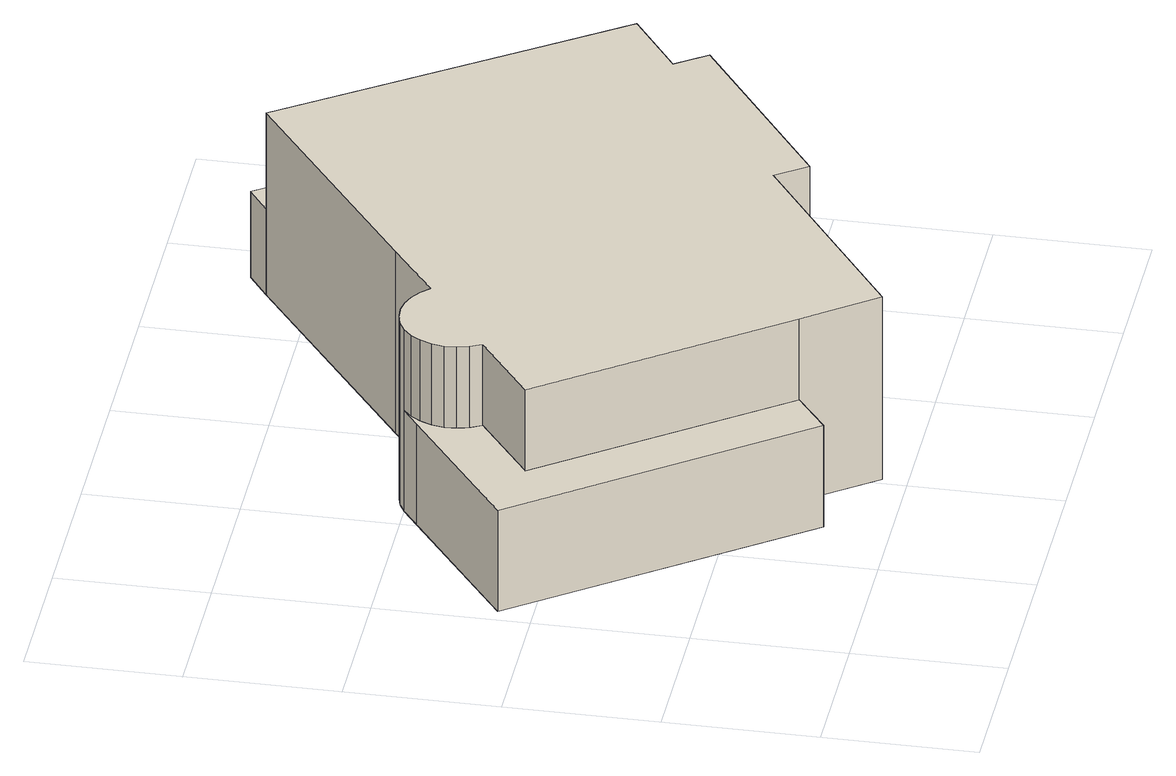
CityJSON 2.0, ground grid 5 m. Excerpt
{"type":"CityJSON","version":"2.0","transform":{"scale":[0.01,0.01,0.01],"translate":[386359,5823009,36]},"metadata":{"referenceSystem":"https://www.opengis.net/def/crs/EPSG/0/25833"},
"CityObjects":{
"building1":{"type":"Building","attributes":{"Gemeindeschluessel":"11000001","BezugspunktDach":"2200","function":"51009_1610","measuredHeight":3.67,"storeysAboveGround":0},"address":[{"country":"Germany","locality":"Berlin"}],"geometry":[{"type":"Solid","lod":"1","boundaries":[[[[0,1,2,3,4,5,6,7,8,9,10,11,12]],[[13,14,15,16,17,18,19,20,21,22,23,24,25]],[[13,25,12,11]],[[14,13,11,10]],[[15,14,10,9]],[[16,15,9,8]],[[17,16,8,7]],[[18,17,7,6]],[[19,18,6,5]],[[20,19,5,4]],[[21,20,4,3]],[[22,21,3,2]],[[23,22,2,1]],[[24,23,1,0]],[[25,24,0,12]]]]}]},
"building2":{"type":"Building","attributes":{"name":"Kapelle","Gemeindeschluessel":"11000001","function":"31001_3043"},"address":[{"country":"Germany","locality":"Berlin","thoroughfareNumber":"31 (1)","thoroughfareName":"Nordufer"}],"children":["building2-1","building2-2"]},
"building2-1":{"type":"BuildingPart","attributes":{"BezugspunktDach":"2200","measuredHeight":10.09,"storeysAboveGround":1},"parents":["building2"],"geometry":[{"type":"MultiSurface","lod":"1","boundaries":[[[26,27,28,29,30,31,32,33,34,35,36,37,38,39,40,41,42,43,44,45,46,47,48,49,50,51,52]],[[21,20,19,18,17,16,15,14,53,54,55,56,57,58,59,60,61,62,63,64,65,66,67,68,69,23,22]],[[21,22,52,51]],[[20,21,51,50]],[[19,20,50,49]],[[18,19,49,48]],[[17,18,48,47]],[[16,17,47,46]],[[15,16,46,45]],[[14,15,45,44]],[[53,14,44,43]],[[54,53,43,42]],[[55,54,42,41]],[[56,55,41,40]],[[57,56,40,39]],[[58,57,39,38]],[[59,58,38,37]],[[60,59,37,36]],[[61,60,36,35]],[[70,71,61,35,34]],[[63,62,34,33]],[[64,63,33,32]],[[65,64,32,31]],[[66,65,31,30]],[[67,66,30,29]],[[68,67,29,28]],[[69,68,28,27]],[[23,69,27,26]],[[22,23,26,52]],[[62,61,71,70]]]}]},
"building2-2":{"type":"BuildingPart","attributes":{"BezugspunktDach":"2200","measuredHeight":3.13,"storeysAboveGround":1},"parents":["building2"],"geometry":[{"type":"Solid","lod":"1","boundaries":[[[[70,72,73,71]],[[74,75,62,61]],[[74,61,71,73]],[[75,74,73,72]],[[62,75,72,70]],[[61,62,70,71]]]]}]}
},
"vertices":[
[721,211,457],[857,312,457],[296,1070,457],[536,1247,457],[516,1283,457],[505,1322,457],[503,1362,457],[510,1402,457],[526,1440,457],[549,1473,457],[580,1500,457],[509,1448,457],[53,1113,457],[509,1448,90],[580,1500,90],[549,1473,90],[526,1440,90],[510,1402,90],[503,1362,90],[505,1322,90],[516,1283,90],[536,1247,90],[296,1070,90],[857,312,90],[721,211,90],[53,1113,90],
[857,312,751],[1028,82,751],[1671,540,751],[1743,439,751],[1823,496,751],[2332,859,751],[2260,961,751],[2474,1113,751],[2302,1359,751],[1755,2145,751],[1026,1607,751],[829,1463,751],[801,1491,751],[768,1513,751],[731,1527,751],[692,1533,751],[653,1530,751],[615,1519,751],[580,1500,751],[549,1473,751],[526,1440,751],[510,1402,751],[503,1362,751],[505,1322,751],[516,1283,751],[536,1247,751],[296,1070,751],[615,1519,90],[653,1530,90],[692,1533,90],[731,1527,90],[768,1513,90],[801,1491,90],[829,1463,90],[1026,1607,90],[1755,2145,90],[2302,1359,90],[2474,1113,90],[2260,961,90],[2332,859,90],[1823,496,90],[1743,439,90],[1671,540,90],[1028,82,90],[2302,1359,402],[1755,2145,402],
[2397,1425,402],[1850,2211,402],[1850,2211,90],[2397,1425,90]
]}
